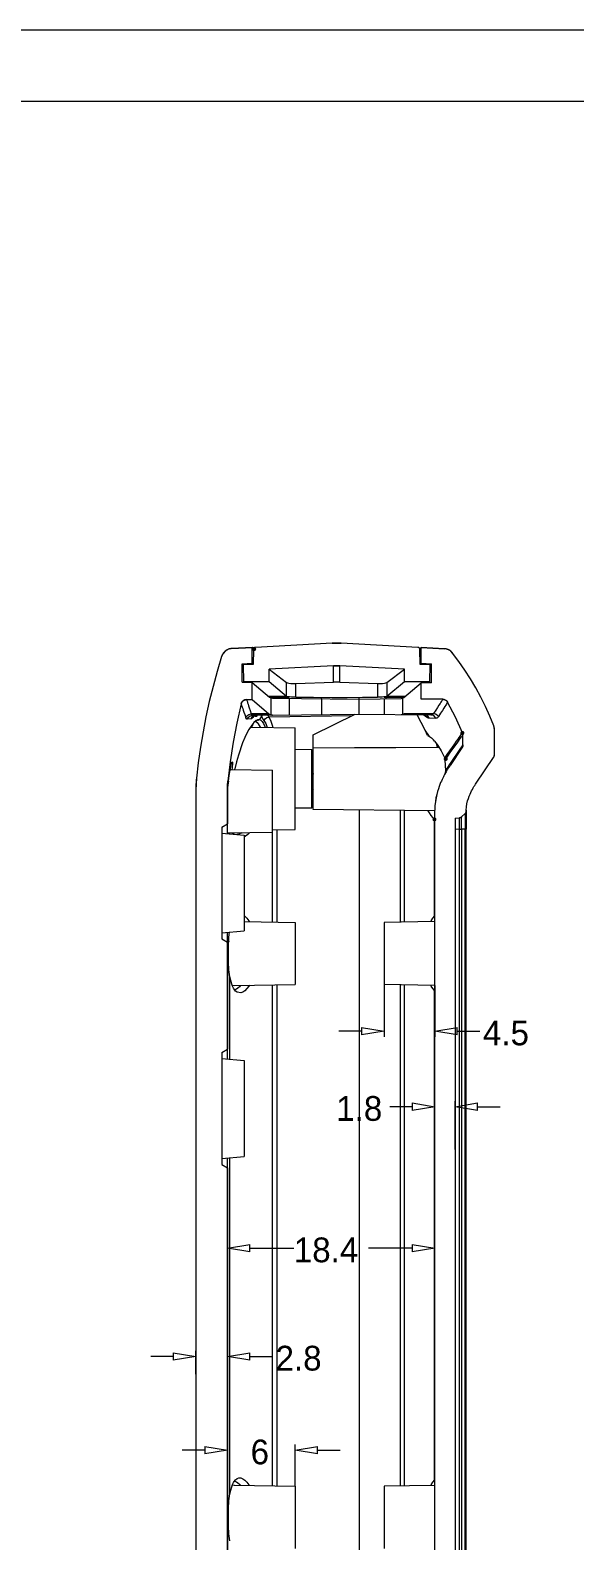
# Model space of a CAD drawing. Header units: millimetres. Extents: x 0 to 260, y 22 to 203.
# Drawn here: x 66.3 to 100.7, y 107.4 to 202.8 of the extents above; entities that cross this region are included whole.
import ezdxf

# ---------------------------------------------------------------- set-up
doc = ezdxf.new("R2010")
doc.units = ezdxf.units.MM

msp = doc.modelspace()

# ---------------------------------------------------------------- hatches: boundary and pattern name
h = msp.add_hatch(color=7)
h.dxf.hatch_style = 2
h.paths.add_polyline_path([(80.503015, 163.823299), (80.53582, 163.786163), (80.551363, 163.740758), (80.548843, 163.692833), (80.527456, 163.648135), (80.49032, 163.61533), (80.444915, 163.599787), (80.39699, 163.602307), (80.352292, 163.623694), (80.335006, 163.636746), (80.302201, 163.673883), (80.286658, 163.719287), (80.289178, 163.767212), (80.310565, 163.81191), (80.347701, 163.844716), (80.393106, 163.860259), (80.441031, 163.857738), (80.485729, 163.836352)])
h = msp.add_hatch(color=7)
h.dxf.hatch_style = 2
h.paths.add_polyline_path([(80.511897, 163.833916), (80.457453, 163.821299), (80.415015, 163.791715), (80.387328, 163.748042), (80.377136, 163.693157)])
h = msp.add_hatch(color=7)
edge = h.paths.add_edge_path()
edge.add_arc((80.533628, 159.55391), 0.125853, 0, 360)
h = msp.add_hatch(color=7)
h.dxf.hatch_style = 2
h.paths.add_polyline_path([(93.666482, 158.345845), (93.630101, 158.312204), (93.585062, 158.295633), (93.537092, 158.297063), (93.491919, 158.317428), (93.458278, 158.353809), (93.441707, 158.398848), (93.443137, 158.446818), (93.463502, 158.491991), (93.476202, 158.50963), (93.512583, 158.543271), (93.557623, 158.559842), (93.605593, 158.558412), (93.650765, 158.538047), (93.684406, 158.501666), (93.700978, 158.456627), (93.699547, 158.408657), (93.679182, 158.363484)])
h = msp.add_hatch(color=7)
h.dxf.hatch_style = 2
h.paths.add_polyline_path([(92.61797, 156.709778), (92.581991, 156.675708), (92.537151, 156.658603), (92.489168, 156.659464), (92.443756, 156.679291), (92.409686, 156.71527), (92.392581, 156.760109), (92.393442, 156.808093), (92.413269, 156.853504), (92.424911, 156.870085), (92.46089, 156.904155), (92.505729, 156.92126), (92.553713, 156.920399), (92.599124, 156.900572), (92.633195, 156.864593), (92.650299, 156.819753), (92.649439, 156.77177), (92.629612, 156.726359)])
h = msp.add_hatch(color=7)
edge = h.paths.add_edge_path()
edge.add_arc((91.809323, 152.971923), 0.126703, 0, 360)

# ---------------------------------------------------------------- linework, layer by layer
at = {"color": 7, "lineweight": 0}
for points in [[(0.128058, 22.287794), (259.869517, 22.287794), (259.869517, 202.784781), (0.128058, 202.784781)], [(4.604456, 198.308031), (255.392767, 198.308031), (255.392767, 26.763839), (4.604456, 26.763839)]]:
    msp.add_lwpolyline(points, close=True, dxfattribs=at)
for points in [[(85.356559, 164.087845), (80.511862, 163.833845)], [(85.356559, 164.087845), (80.511862, 163.833845)], [(85.356559, 164.087845), (85.391484, 164.089609), (85.426409, 164.09102), (85.461334, 164.092431), (85.496259, 164.09349), (85.531184, 164.094195), (85.566109, 164.094901), (85.601034, 164.095254), (85.635959, 164.095254), (85.670884, 164.095254), (85.705809, 164.094901), (85.740734, 164.094195), (85.775659, 164.09349), (85.810937, 164.092431), (85.845509, 164.09102), (85.880434, 164.089609), (85.915359, 164.087845)], [(85.915359, 164.087845), (85.356559, 164.087845)], [(90.760162, 163.833916), (85.915465, 164.087916)], [(90.760162, 163.833916), (85.915465, 164.087916)], [(78.36662, 163.257547), (78.083894, 162.316417), (77.825001, 161.368957), (77.590029, 160.415619), (77.379063, 159.456852), (77.19219, 158.493108), (77.029499, 157.524837), (76.891074, 156.55249), (76.777003, 155.576517)], [(78.36662, 163.257547), (78.083894, 162.316417), (77.825001, 161.368957), (77.590029, 160.415619), (77.379063, 159.456852), (77.19219, 158.493108), (77.029499, 157.524837), (76.891074, 156.55249), (76.777003, 155.576517)], [(79.008429, 163.755035), (78.7955, 163.710651), (78.609657, 163.606868), (78.462775, 163.452814), (78.366726, 163.257618)], [(79.008429, 163.755035), (78.995729, 163.754329), (78.983029, 163.753271), (78.970329, 163.752212), (78.957276, 163.750449), (78.944576, 163.748685), (78.931523, 163.746921), (78.918823, 163.744804), (78.90577, 163.741982), (78.892717, 163.739512), (78.879665, 163.736337), (78.866965, 163.733162), (78.853912, 163.729635), (78.840859, 163.726107), (78.828159, 163.721874), (78.815459, 163.717993), (78.802406, 163.713054), (78.789706, 163.708468), (78.777006, 163.703529), (78.764306, 163.698237), (78.751606, 163.692593), (78.739259, 163.686949), (78.726912, 163.680951), (78.714565, 163.674249), (78.70257, 163.667899), (78.690576, 163.661196), (78.678229, 163.65414), (78.666587, 163.646732), (78.654945, 163.639324), (78.643304, 163.631562), (78.632015, 163.623449), (78.620726, 163.615335), (78.60979, 163.606868), (78.598501, 163.598401), (78.587917, 163.589229), (78.577334, 163.58041), (78.567104, 163.571238), (78.556873, 163.561713), (78.546642, 163.551835), (78.532179, 163.537018), (78.518067, 163.521849), (78.508895, 163.511618), (78.500076, 163.501035), (78.491256, 163.490451), (78.48279, 163.479868), (78.474323, 163.468579), (78.466209, 163.457643), (78.458448, 163.446707), (78.45104, 163.435418), (78.443631, 163.424129), (78.436576, 163.412488), (78.42952, 163.400846), (78.42317, 163.389204), (78.41682, 163.377563), (78.410823, 163.365568), (78.404826, 163.353926), (78.399181, 163.341932), (78.39389, 163.329937), (78.388598, 163.317943), (78.383659, 163.305949), (78.379073, 163.293954), (78.37484, 163.28196), (78.370606, 163.269965), (78.366726, 163.257618)], [(79.008429, 163.755035), (80.297479, 163.822768)], [(80.297584, 163.822733), (79.008534, 163.754999)], [(80.297584, 162.824866), (80.297584, 163.822874)], [(80.297584, 162.824866), (80.297584, 163.822874)], [(80.391141, 163.75126), (80.297655, 163.822874)], [(80.376995, 163.693016), (80.368881, 162.757097)], [(80.376995, 163.693016), (80.368881, 162.757097)], [(80.511897, 163.833916), (80.45919, 163.820802), (80.416471, 163.790127), (80.387774, 163.746157), (80.377136, 163.693157)], [(80.511897, 163.833916), (80.49955, 163.832857), (80.48685, 163.830388), (80.474503, 163.82686), (80.461802, 163.821921), (80.449455, 163.815924), (80.437814, 163.808516), (80.426525, 163.799696), (80.416294, 163.790171), (80.407122, 163.779588), (80.399361, 163.767946), (80.392305, 163.755952), (80.386661, 163.743605), (80.382427, 163.730905), (80.379605, 163.717852), (80.377489, 163.705505), (80.377136, 163.693157)], [(80.410262, 163.73662), (80.391212, 163.751436)], [(90.895064, 163.693016), (90.884277, 163.746165), (90.855597, 163.790118), (90.812961, 163.820711), (90.760303, 163.833775)], [(90.895064, 163.693016), (90.894359, 163.705364), (90.892595, 163.718064), (90.889772, 163.730764), (90.885539, 163.743464), (90.879895, 163.756164), (90.872839, 163.768158), (90.864725, 163.779447), (90.855553, 163.79003), (90.845322, 163.799908), (90.834386, 163.808375), (90.822392, 163.815783), (90.810397, 163.82178), (90.797697, 163.826719), (90.784997, 163.830247), (90.77265, 163.832716), (90.760303, 163.833775)], [(90.880741, 163.75126), (90.97458, 163.822874)], [(90.903319, 162.757167), (90.895205, 163.693087)], [(90.903319, 162.757167), (90.895205, 163.693087)], [(92.43381, 163.746251), (90.974369, 163.822803)], [(90.974474, 162.824866), (90.974474, 163.822874)], [(90.974474, 162.824866), (90.974474, 163.822874)], [(90.974474, 163.822733), (92.433916, 163.74618)], [(92.95765, 163.473236), (92.851337, 163.582972), (92.725478, 163.666646), (92.584736, 163.721878), (92.433775, 163.746286)], [(92.95765, 163.473236), (92.946008, 163.4877), (92.934014, 163.502164), (92.921667, 163.515922), (92.908614, 163.52968), (92.895561, 163.543086), (92.881803, 163.556139), (92.867692, 163.568839), (92.853228, 163.581186), (92.838411, 163.593533), (92.823242, 163.605175), (92.807719, 163.616464), (92.791844, 163.6274), (92.775617, 163.63763), (92.759389, 163.647861), (92.742456, 163.657386), (92.725169, 163.666558), (92.707883, 163.675377), (92.690597, 163.683491), (92.672958, 163.691252), (92.654967, 163.698661), (92.636975, 163.705364), (92.618983, 163.711714), (92.600639, 163.717358), (92.582294, 163.72265), (92.563597, 163.727236), (92.545253, 163.731469), (92.526556, 163.73535), (92.507858, 163.738172), (92.489161, 163.740994), (92.470817, 163.743464), (92.452119, 163.745227), (92.433775, 163.746286)], [(95.5542, 158.873155), (95.305696, 159.488393), (95.034801, 160.093341), (94.741847, 160.687401), (94.427163, 161.269971), (94.091082, 161.840453), (93.733933, 162.398248), (93.356047, 162.942756), (92.957756, 163.473377)], [(95.5542, 158.873155), (95.305696, 159.488393), (95.034801, 160.093341), (94.741847, 160.687401), (94.427163, 161.269971), (94.091082, 161.840453), (93.733933, 162.398248), (93.356047, 162.942756), (92.957756, 163.473377)], [(79.656975, 162.791281), (80.29762, 162.824795)], [(79.656975, 162.791281), (80.29762, 162.824795)], [(79.656975, 162.791281), (79.733528, 162.730603)], [(79.656975, 161.625633), (79.656975, 162.791211)], [(79.656975, 161.625633), (79.656975, 162.791211)], [(80.36874, 162.757167), (79.728095, 162.723654)], [(80.36874, 162.757167), (79.728095, 162.723654)], [(79.728131, 162.723759), (79.746475, 161.667543)], [(79.728131, 162.723759), (79.746475, 161.667543)], [(80.297584, 162.824866), (80.368846, 162.769479)], [(81.365231, 161.667649), (81.365231, 162.453285)], [(81.365231, 161.667649), (81.365231, 162.453285)], [(81.365231, 162.453144), (82.469426, 161.61318)], [(85.431136, 162.666221), (81.365372, 162.453144)], [(85.431136, 162.666221), (81.365372, 162.453144)], [(85.840923, 162.666221), (85.430995, 162.666221)], [(85.431136, 162.666221), (85.456889, 162.66728), (85.482289, 162.668338), (85.508042, 162.669396), (85.533442, 162.670102), (85.559194, 162.670807), (85.584947, 162.67116), (85.610347, 162.671513), (85.6361, 162.671513), (85.6615, 162.671513), (85.687253, 162.67116), (85.713006, 162.670807), (85.738406, 162.670102), (85.764158, 162.669396), (85.789911, 162.668338), (85.815311, 162.66728), (85.841064, 162.666221)], [(85.431136, 161.630113), (85.431136, 162.666221)], [(85.840923, 161.630113), (85.840923, 162.666221)], [(89.906828, 162.453144), (85.841064, 162.666221)], [(89.906828, 162.453144), (85.841064, 162.666221)], [(88.802669, 161.613215), (89.906863, 162.453179)], [(89.906828, 161.667649), (89.906828, 162.453285)], [(89.906828, 161.667649), (89.906828, 162.453285)], [(90.903143, 162.769409), (90.974404, 162.824795)], [(91.543928, 162.723759), (90.903284, 162.757273)], [(91.543928, 162.723759), (90.903284, 162.757273)], [(90.974474, 162.824866), (91.615119, 162.791352)], [(90.974474, 162.824866), (91.615119, 162.791352)], [(91.525513, 161.667649), (91.543858, 162.723865)], [(91.525513, 161.667649), (91.543858, 162.723865)], [(91.538425, 162.730639), (91.614978, 162.791316)], [(91.615084, 161.600656), (91.615084, 162.791281)], [(91.615084, 161.600656), (91.615084, 162.791281)], [(80.297584, 161.619953), (79.65694, 161.625597)], [(79.656975, 161.625633), (80.29762, 161.619988)], [(79.746546, 161.667649), (79.789937, 161.630607)], [(79.746546, 161.667649), (81.36509, 161.667649)], [(79.746546, 161.667649), (81.36509, 161.667649)], [(80.297584, 160.540947), (80.297584, 161.620094)], [(80.297584, 160.540947), (80.297584, 161.620094)], [(80.297584, 161.619953), (81.393312, 160.682975)], [(81.365231, 161.667649), (82.469426, 160.756071)], [(82.46939, 161.613215), (82.52654, 161.586757), (82.620732, 161.565237), (82.743851, 161.550068), (82.892018, 161.541954), (83.053943, 161.541954)], [(82.46939, 160.755894), (82.46939, 161.613144)], [(83.054014, 161.541919), (85.43103, 161.630113)], [(83.054014, 160.684069), (83.054014, 161.542024)], [(85.840923, 161.630113), (85.430995, 161.630113)], [(85.840923, 161.630113), (88.217939, 161.541919)], [(88.218045, 161.541919), (88.37997, 161.541919), (88.528137, 161.550032), (88.651256, 161.565202), (88.745448, 161.586721), (88.802598, 161.61318)], [(88.218045, 161.541919), (88.218045, 160.683963)], [(88.802669, 160.755894), (89.906863, 161.667472)], [(88.802669, 161.613215), (88.802669, 160.755965)], [(89.87977, 160.658422), (90.974439, 161.595047)], [(89.906828, 161.667649), (91.525372, 161.667649)], [(89.906828, 161.667649), (91.525372, 161.667649)], [(91.615084, 161.600656), (90.974439, 161.595012)], [(91.615084, 161.600656), (90.974439, 161.595012)], [(90.974474, 160.565924), (90.974474, 161.594976)], [(90.974474, 160.565924), (90.974474, 161.594976)], [(91.445574, 161.59928), (91.525654, 161.667719)], [(79.603071, 160.265851), (79.331493, 159.056082), (79.100495, 157.838343), (78.910177, 156.613658), (78.760638, 155.383054)], [(79.603071, 160.265851), (79.331493, 159.056082), (79.100495, 157.838343), (78.910177, 156.613658), (78.760638, 155.383054)], [(79.945865, 160.538019), (79.828936, 160.517199), (79.727716, 160.460893), (79.649846, 160.375151), (79.602965, 160.266027)], [(79.603071, 160.265851), (79.606599, 160.279256), (79.610479, 160.292309), (79.615418, 160.305715), (79.620357, 160.31912), (79.626354, 160.332173), (79.632704, 160.345226), (79.63976, 160.358279), (79.647168, 160.370979), (79.655282, 160.383326), (79.664101, 160.395673), (79.673626, 160.407315), (79.683504, 160.418956), (79.693735, 160.429892), (79.704671, 160.440829), (79.71596, 160.451059), (79.727601, 160.460937), (79.739949, 160.470109), (79.752296, 160.478929), (79.765349, 160.48669), (79.778401, 160.494451), (79.791807, 160.501506), (79.805565, 160.507856), (79.819324, 160.513501), (79.833435, 160.518792), (79.847546, 160.523026), (79.861657, 160.527259), (79.875768, 160.530434), (79.889879, 160.532904), (79.904343, 160.53502), (79.918101, 160.536784), (79.932212, 160.53749), (79.945971, 160.537842)], [(79.603071, 160.265851), (79.610479, 160.243273), (79.620004, 160.213992), (79.63341, 160.172365), (79.650343, 160.120506), (79.671157, 160.057712), (79.697263, 159.97869), (79.730776, 159.87709), (79.77311, 159.747973), (79.826379, 159.58499), (79.893407, 159.382142)], [(79.945865, 160.538019), (80.297584, 160.540841)], [(79.945865, 160.538019), (80.297584, 160.540841)], [(79.945865, 160.538019), (79.953273, 160.514736), (79.962446, 160.484749), (79.975498, 160.442063), (79.992079, 160.388794), (80.012187, 160.324236), (80.03794, 160.243097), (80.070748, 160.138674), (80.112023, 160.006383), (80.164234, 159.839166), (80.229498, 159.631027)], [(80.297584, 160.540947), (81.350626, 159.640658)], [(82.496272, 160.739208), (81.327519, 160.739208)], [(81.483059, 160.630341), (81.45272, 160.643041), (81.422734, 160.660327), (81.393453, 160.682905)], [(82.629587, 160.678566), (81.398745, 160.678566)], [(81.573652, 160.619652), (81.537316, 160.621063), (81.50733, 160.624591), (81.482988, 160.630235)], [(81.483059, 160.630341), (81.483059, 159.569891)], [(81.573652, 160.619652), (87.059699, 160.571674)], [(82.496272, 160.739208), (82.481455, 160.747322), (82.469461, 160.755789)], [(82.656786, 160.701143), (82.562947, 160.716666), (82.496272, 160.739243)], [(82.52139, 160.678566), (82.52139, 160.611538)], [(82.629587, 160.610338), (82.629587, 159.572113)], [(83.054014, 160.684069), (82.907611, 160.686186), (82.77285, 160.691477), (82.656786, 160.701002)], [(83.054014, 160.684069), (84.178669, 160.67913), (85.317789, 160.678424)], [(84.671147, 160.592594), (84.671147, 160.678671)], [(84.704731, 159.590246), (84.704731, 160.592135)], [(85.317612, 160.678566), (86.291279, 160.678566), (87.259301, 160.679271), (88.218151, 160.68421)], [(87.059629, 159.610743), (87.059629, 160.678601)], [(87.059629, 160.57178), (89.698407, 160.59471)], [(88.615273, 160.701143), (88.499209, 160.691618), (88.364448, 160.686327), (88.218045, 160.68421)], [(88.708971, 160.71663), (88.615132, 160.701108)], [(88.642472, 160.585538), (88.642472, 159.597055)], [(89.87977, 160.678566), (88.642578, 160.678566)], [(88.775787, 160.739208), (88.709112, 160.71663)], [(88.750669, 160.586596), (88.750669, 160.678671)], [(89.974173, 160.739208), (88.775787, 160.739208)], [(88.802669, 160.755894), (88.790674, 160.747428), (88.775857, 160.739314)], [(89.764905, 160.599684), (89.734566, 160.596157), (89.698583, 160.594746)], [(89.789, 160.605541), (89.765011, 160.599543)], [(89.789, 160.605541), (89.789, 159.594832)], [(89.87977, 160.658422), (89.850136, 160.635844), (89.819798, 160.618205), (89.789106, 160.605505)], [(92.337361, 160.554035), (90.97458, 160.566029)], [(92.337361, 160.554035), (90.97458, 160.566029)], [(92.337361, 160.554035), (92.318664, 160.524754), (92.294322, 160.48736), (92.260102, 160.434091), (92.216711, 160.368121), (92.162736, 160.286277), (92.092886, 160.179738), (92.003986, 160.04286), (91.891802, 159.868941), (91.749986, 159.649513)], [(92.643113, 160.374894), (92.624416, 160.345614), (92.600074, 160.307161), (92.566208, 160.253539), (92.523169, 160.186511), (92.469194, 160.103608), (92.399697, 159.995658), (92.311502, 159.857369), (92.199672, 159.680981), (92.058208, 159.458378)], [(92.643113, 160.374894), (92.586641, 160.449132), (92.514129, 160.505246), (92.429644, 160.540987), (92.337255, 160.554106)], [(92.337361, 160.554035), (92.34865, 160.553682), (92.359586, 160.552977), (92.370875, 160.552271), (92.382164, 160.55086), (92.393452, 160.549096), (92.404741, 160.546979), (92.416383, 160.54451), (92.427319, 160.541688), (92.438608, 160.538513), (92.449897, 160.534632), (92.460833, 160.530752), (92.471769, 160.526166), (92.482705, 160.521579), (92.493289, 160.516641), (92.503872, 160.510996), (92.514102, 160.505352), (92.524333, 160.499002), (92.53915, 160.489124), (92.553261, 160.478541), (92.567019, 160.467252), (92.580072, 160.45561), (92.592419, 160.443263), (92.604061, 160.43021), (92.614997, 160.416804), (92.625227, 160.403399), (92.6344, 160.389288), (92.643219, 160.374824)], [(93.582067, 158.442519), (93.14546, 159.424652), (92.642972, 160.375036)], [(93.582067, 158.442519), (93.14546, 159.424652), (92.642972, 160.375036)], [(79.893478, 159.382001), (79.96615, 159.509707), (80.085036, 159.597901), (80.229675, 159.631062)], [(79.982871, 159.301039), (79.963116, 159.30245), (79.94583, 159.308447), (79.929955, 159.319383), (79.915844, 159.335258), (79.903849, 159.356072), (79.893619, 159.381825)], [(79.982871, 159.301039), (80.054838, 159.430861), (80.173019, 159.519761), (80.316952, 159.551864)], [(80.205262, 159.311728), (79.983012, 159.301145)], [(80.278146, 159.437282), (80.205121, 159.311693)], [(80.333074, 159.409059), (80.287566, 159.360376), (80.244527, 159.325804), (80.205368, 159.311693)], [(80.316881, 159.552005), (80.297831, 159.554122), (80.280545, 159.560472), (80.265023, 159.571408), (80.251265, 159.586577), (80.239623, 159.606333), (80.229393, 159.631027)], [(81.350591, 159.640729), (80.229463, 159.631204)], [(80.394563, 159.522901), (80.278146, 159.437176)], [(81.573652, 159.563047), (80.316705, 159.552111)], [(81.483059, 159.562165), (80.316776, 159.551934)], [(80.379252, 159.467621), (80.333039, 159.409059)], [(80.379252, 159.467621), (80.425114, 159.532179)], [(80.384227, 159.512212), (80.396927, 159.518209)], [(80.394563, 159.522901), (80.532146, 159.553945)], [(80.396997, 159.518068), (80.477783, 159.548054)], [(80.47796, 159.548054), (80.531935, 159.554051)], [(80.539625, 159.214573), (80.611592, 159.256201)], [(80.667789, 159.240079), (80.575362, 159.200921)], [(80.611451, 159.256095), (80.651667, 159.271617)], [(80.651738, 159.271582), (80.754749, 159.280049)], [(80.667789, 159.240079), (80.754573, 159.279943)], [(80.883795, 159.496901), (80.753973, 159.27959)], [(80.754255, 159.280013), (80.853254, 159.233358), (80.932408, 159.152308), (80.974741, 159.091277), (81.015664, 159.019311), (81.092922, 158.842922), (81.114441, 158.784361)], [(80.857584, 159.556662), (80.874517, 159.518914)], [(80.874482, 159.518773), (80.884007, 159.496901)], [(80.883795, 159.496901), (80.925423, 159.40659), (80.979045, 159.310987), (81.043604, 159.212209)], [(80.923412, 159.560789), (80.883901, 159.496936)], [(81.043639, 159.212315), (81.118428, 159.320971), (81.227436, 159.397171), (81.354789, 159.43139)], [(81.270475, 159.559942), (81.291289, 159.525723), (81.354789, 159.431179)], [(81.350591, 159.640729), (81.39363, 159.608626), (81.437727, 159.58499), (81.482883, 159.56982)], [(86.625218, 159.519126), (81.354718, 159.431284)], [(81.354718, 159.431284), (81.460552, 159.22879), (81.569207, 158.918698), (81.608718, 158.774765)], [(81.483059, 159.569926), (81.507048, 159.565693), (81.537387, 159.563223), (81.573723, 159.562871)], [(81.573652, 159.563047), (87.059699, 159.610672)], [(84.141275, 158.307652), (86.80898, 159.608696)], [(87.059629, 159.610743), (91.584709, 159.571231)], [(89.698407, 159.587847), (89.734743, 159.5882), (89.764729, 159.590669), (89.789071, 159.594903)], [(89.789, 159.594726), (89.833803, 159.609896), (89.8779, 159.633179), (89.920586, 159.664929)], [(89.920445, 159.665), (91.750303, 159.649477)], [(91.212176, 158.614604), (90.724637, 159.579451)], [(91.144831, 159.572854), (91.227734, 159.500887)], [(91.162046, 159.575112), (91.20191, 159.570879)], [(91.20184, 159.57236), (91.162681, 159.575182)], [(91.391846, 159.481555), (91.28566, 159.550347), (91.201699, 159.572219)], [(91.227663, 159.501029), (91.364541, 159.408601), (91.414547, 159.38717), (91.467199, 159.377909)], [(91.467129, 159.377874), (91.391987, 159.481591)], [(91.467129, 159.377874), (91.892226, 159.372935)], [(91.892049, 159.373041), (91.816202, 159.47711), (91.708605, 159.546607), (91.584427, 159.571302)], [(91.584604, 159.571302), (91.618823, 159.573066), (91.650573, 159.579063), (91.679501, 159.589646), (91.705959, 159.604816), (91.729595, 159.624571), (91.750056, 159.649266)], [(92.058278, 159.458484), (91.980314, 159.557261), (91.873423, 159.623584), (91.749951, 159.649336)], [(91.892049, 159.373041), (91.926269, 159.374805), (91.958019, 159.381508), (91.987652, 159.393149), (92.014111, 159.40973), (92.037747, 159.431249), (92.058208, 159.458413)], [(80.086764, 158.651998), (79.978814, 158.451973), (79.834528, 158.145409), (79.69377, 157.801804), (79.431303, 157.025693), (79.312064, 156.604123), (79.201998, 156.169854), (79.189298, 156.11729)], [(80.125676, 158.717968), (80.08687, 158.651998)], [(80.539625, 159.214573), (80.408039, 159.100273), (80.267634, 158.931645), (80.125817, 158.717862)], [(80.239905, 158.787888), (80.183108, 158.762841), (80.140422, 158.734619)], [(80.239905, 158.787888), (80.297408, 158.796355)], [(80.308097, 158.913654), (80.240011, 158.788065)], [(80.295186, 158.79632), (83.002402, 158.749047)], [(80.377171, 159.038713), (80.308027, 158.91383)], [(80.397174, 159.074167), (80.377065, 159.038537)], [(80.550138, 159.190267), (80.484169, 159.161692)], [(80.519446, 159.150509), (80.492282, 159.159681)], [(80.519446, 159.150509), (80.610772, 159.08745), (80.682782, 158.998461), (80.791791, 158.794203)], [(80.575256, 159.200956), (80.550209, 159.190373)], [(81.043639, 159.212315), (81.151589, 159.019346), (81.244722, 158.780515)], [(83.002332, 152.342991), (83.002332, 158.749083)], [(84.141275, 153.588544), (84.141275, 158.307652)], [(91.494328, 158.205488), (91.212106, 158.61471)], [(91.363236, 158.276996), (91.212247, 158.614604)], [(91.363059, 158.276996), (91.405745, 158.257593), (91.437495, 158.240659)], [(92.464643, 156.84246), (92.621276, 157.069649), (92.785318, 157.306716), (92.947243, 157.539196), (93.091529, 157.743454), (93.208299, 157.908202), (93.300021, 158.038729), (93.371635, 158.142799), (93.428079, 158.225349), (93.474646, 158.292729), (93.513099, 158.34741), (93.543437, 158.389391), (93.564957, 158.419024)], [(92.527332, 156.798186), (92.646218, 156.966814), (92.810965, 157.199648), (92.973243, 157.426836), (93.117529, 157.626156), (93.234298, 157.787375), (93.325668, 157.914375), (93.397282, 158.015975), (93.453726, 158.096761), (93.500293, 158.162731), (93.539098, 158.216), (93.569437, 158.256923), (93.590957, 158.28585), (93.603657, 158.303136)], [(93.608066, 158.309028), (93.581961, 158.442378)], [(93.582067, 158.442519), (93.586653, 158.430524), (93.590886, 158.41853), (93.594767, 158.406183), (93.597942, 158.393836), (93.600764, 158.381136), (93.603233, 158.368788), (93.604997, 158.355736), (93.606408, 158.343036), (93.607467, 158.330336), (93.607819, 158.317636)], [(93.608066, 157.689762), (93.608066, 158.308887)], [(93.608066, 157.689762), (93.608066, 158.308887)], [(95.601049, 158.619084), (95.589231, 158.748201), (95.55413, 158.873084)], [(95.601049, 158.619084), (95.601049, 158.635312), (95.600344, 158.65154), (95.599285, 158.667767), (95.598227, 158.683995), (95.596463, 158.69987), (95.594346, 158.716098), (95.59223, 158.732326), (95.589055, 158.748201), (95.586232, 158.764429), (95.582705, 158.780304), (95.578824, 158.795826), (95.574591, 158.811701), (95.570005, 158.827223), (95.565066, 158.842745), (95.559774, 158.857915), (95.55413, 158.873084)], [(95.601049, 157.079139), (95.601049, 158.619014)], [(95.601049, 157.079139), (95.601049, 158.619014)], [(83.002332, 157.39678), (84.07019, 157.378083)], [(84.070155, 153.714309), (84.070155, 157.377906)], [(84.141275, 157.482716), (86.756064, 157.502119), (89.378614, 157.521522), (92.00963, 157.541277)], [(91.449701, 158.233745), (91.437707, 158.240801)], [(91.494857, 158.204994), (91.449701, 158.233921)], [(91.494328, 158.205488), (91.611935, 158.114118), (91.719753, 158.011107)], [(91.760992, 157.967116), (91.725009, 158.005568)], [(91.819024, 157.90164), (91.760816, 157.967257)], [(91.819024, 157.90164), (91.979538, 157.696676), (92.063499, 157.575321)], [(92.009701, 157.541101), (91.930326, 157.756648)], [(92.138571, 157.459997), (92.009807, 157.541136)], [(92.063464, 157.575391), (92.235267, 157.295638), (92.464573, 156.842319)], [(93.54693, 157.490478), (92.790927, 156.372878)], [(93.54693, 157.490478), (92.790927, 156.372878)], [(93.369483, 157.340265), (92.844549, 156.566623)], [(93.608066, 157.689762), (93.369589, 157.340159)], [(93.54693, 157.490478), (93.592394, 157.585639), (93.607961, 157.689797)], [(93.608066, 157.689762), (93.608066, 157.676709), (93.607008, 157.663656), (93.60595, 157.650603), (93.604186, 157.637551), (93.602069, 157.624145), (93.599247, 157.611092), (93.596072, 157.598392), (93.592544, 157.585692), (93.588311, 157.572639), (93.583725, 157.560292), (93.578786, 157.548298), (93.573141, 157.535951), (93.567144, 157.524309), (93.560794, 157.512667), (93.554091, 157.501378), (93.547036, 157.490442)], [(78.795527, 155.378115), (78.845974, 155.733362), (78.885486, 155.978895), (78.923586, 156.189856), (78.94193, 156.28052), (78.958863, 156.360248), (78.974738, 156.429393), (78.989555, 156.487954), (79.003313, 156.535226), (79.015661, 156.571209), (79.020952, 156.58532), (79.026244, 156.596609), (79.035063, 156.61072)], [(79.038062, 156.613013), (79.05182, 156.587966), (79.053584, 156.560097), (79.053937, 156.521997), (79.052173, 156.475077), (79.048998, 156.419338), (79.044059, 156.355486), (79.037356, 156.283872), (79.029242, 156.204849), (79.019717, 156.120183)], [(84.141275, 156.491552), (84.081655, 156.592446)], [(84.082537, 156.593364), (84.100176, 156.549619), (84.124165, 156.461425)], [(92.78366, 156.362047), (92.754732, 156.319008), (92.738857, 156.294667), (92.720513, 156.266797), (92.696877, 156.231167), (92.673593, 156.194478), (92.649252, 156.156378), (92.624204, 156.116161), (92.598099, 156.073122), (92.570582, 156.026908), (92.541302, 155.977519), (92.510257, 155.923544), (92.477802, 155.865336), (92.443582, 155.802542), (92.407246, 155.734103), (92.369499, 155.659667), (92.329635, 155.579586), (92.288007, 155.49245), (92.244968, 155.397553), (92.200166, 155.294189), (92.153246, 155.179536), (92.10421, 155.050772), (92.054116, 154.905075), (92.002963, 154.739269), (91.953221, 154.550886), (91.906302, 154.336397), (91.866438, 154.096156), (91.838921, 153.832278), (91.828338, 153.547233)], [(92.471699, 156.825562), (92.464643, 156.842495)], [(92.477908, 156.808346), (92.471558, 156.825632)], [(92.486692, 156.765625), (92.477872, 156.808311)], [(92.489091, 156.744106), (92.486621, 156.765625)], [(92.521123, 156.045429), (92.48902, 156.743929)], [(92.489091, 156.744106), (92.515549, 156.7815)], [(92.78366, 156.475889), (92.600921, 156.184847)], [(92.78366, 156.361871), (92.720513, 156.266974)], [(92.794349, 156.491905), (92.783766, 156.47603)], [(92.834989, 156.552547), (92.79442, 156.491869)], [(92.844479, 156.566658), (92.834954, 156.552547)], [(92.839469, 156.496561), (92.844408, 156.566764)], [(94.448313, 155.265967), (95.539807, 156.879572)], [(94.448313, 155.265967), (95.539807, 156.879572)], [(95.539913, 156.879643), (95.585377, 156.974805), (95.600943, 157.078962)], [(95.539913, 156.879643), (95.547321, 156.890579), (95.554024, 156.901868), (95.560374, 156.913509), (95.566018, 156.925151), (95.571663, 156.937498), (95.576602, 156.949493), (95.581188, 156.962193), (95.585421, 156.974893), (95.589302, 156.987593), (95.592124, 157.000646), (95.594946, 157.013346), (95.597416, 157.026751), (95.598827, 157.039804), (95.599885, 157.052857), (95.600943, 157.065909), (95.600943, 157.078962)], [(76.776898, 155.576376), (76.738798, 154.83907)], [(76.776898, 155.576376), (76.772311, 155.530515), (76.768078, 155.484654), (76.763845, 155.43844), (76.760317, 155.392579), (76.756789, 155.346717), (76.753614, 155.300504), (76.750792, 155.25429), (76.748323, 155.208429), (76.746206, 155.162215), (76.744089, 155.116001), (76.742325, 155.069787), (76.740914, 155.023926), (76.740209, 154.977712), (76.739503, 154.931498), (76.738798, 154.885284), (76.738798, 154.83907)], [(78.911803, 156.122088), (81.578803, 156.075521)], [(81.578838, 152.170024), (81.578838, 156.074921)], [(84.070331, 156.326381), (84.092203, 156.18774), (84.116192, 156.012409), (84.140181, 155.81944)], [(92.720442, 156.266938), (92.697159, 156.230955), (92.673523, 156.194619), (92.649181, 156.156166), (92.624134, 156.115949), (92.598028, 156.073263), (92.570512, 156.027049), (92.541231, 155.977308), (92.510187, 155.923686), (92.477731, 155.865477), (92.443512, 155.80233), (92.407176, 155.733891), (92.369428, 155.659808), (92.329564, 155.579374), (92.287937, 155.492238), (92.244898, 155.397694), (92.200095, 155.29433), (92.153176, 155.179324), (92.104139, 155.050561), (92.054045, 154.904863), (92.002892, 154.739411), (91.953151, 154.550674), (91.906231, 154.336186), (91.86672, 154.095944), (91.838851, 153.832419), (91.82862, 153.547374)], [(92.477908, 155.865759), (92.510363, 155.949015), (92.521299, 156.045323)], [(92.601062, 156.184776), (92.520982, 156.045429)], [(76.738656, 154.839141), (76.738656, 98.597896)], [(76.738656, 154.839141), (76.738656, 98.597896)], [(78.731639, 154.828099), (78.731639, 154.862671), (78.731992, 154.897596), (78.732698, 154.932168), (78.733403, 154.967093), (78.734461, 155.001666), (78.735872, 155.036238), (78.737284, 155.071163), (78.739047, 155.105735), (78.740811, 155.14066), (78.742928, 155.175232), (78.745397, 155.209804), (78.747867, 155.244377), (78.750689, 155.278949), (78.753864, 155.313521), (78.757039, 155.348446), (78.760567, 155.383018)], [(78.760567, 155.382948), (78.731639, 154.828028)], [(78.731639, 152.080454), (78.731639, 154.82824)], [(78.731639, 154.828099), (78.731639, 152.698732)], [(78.768152, 155.162779), (78.748043, 154.965224)], [(78.795527, 155.378115), (78.768011, 155.16292)], [(84.069626, 155.073562), (84.088676, 154.992776), (84.114428, 154.902464), (84.140534, 154.840728)], [(84.070155, 154.805698), (84.141416, 154.805698)], [(93.821673, 153.547374), (93.832962, 153.756924), (93.862596, 153.955186), (93.904929, 154.137924), (93.954318, 154.300555), (94.005823, 154.443077), (94.057329, 154.567961), (94.107776, 154.67838), (94.156812, 154.777863), (94.20479, 154.869938), (94.253121, 154.956369), (94.302862, 155.040683), (94.35084, 155.117941), (94.395996, 155.187791), (94.445032, 155.260816)], [(93.821673, 153.547374), (93.832962, 153.756924), (93.862596, 153.955186), (93.904929, 154.137924), (93.954318, 154.300555), (94.005823, 154.443077), (94.057329, 154.567961), (94.107776, 154.67838), (94.156812, 154.777863), (94.20479, 154.869938), (94.253121, 154.956369), (94.302862, 155.040683), (94.35084, 155.117941), (94.395996, 155.187791), (94.445032, 155.260816)], [(83.002332, 153.695365), (84.07019, 153.714062)], [(91.828338, 153.521551), (84.14131, 153.588579)], [(87.059629, 153.563249), (87.059629, 99.873999)], [(89.659636, 146.48875), (89.659636, 153.540425)], [(89.901818, 153.538449), (89.901818, 146.493124)], [(91.806959, 152.972911), (91.70289, 153.086153), (91.595646, 153.228322), (91.488401, 153.395186), (91.414671, 153.524303)], [(91.828514, 99.889839), (91.828514, 153.547339)], [(91.828514, 99.889839), (91.828514, 153.547339)], [(93.754998, 153.348937), (93.804343, 153.419492), (93.821673, 153.503806)], [(93.754998, 153.348937), (93.765934, 153.360226), (93.774754, 153.370456), (93.782868, 153.381393), (93.790276, 153.393034), (93.797332, 153.404676), (93.802976, 153.417023), (93.807209, 153.427254), (93.81109, 153.437484), (93.813912, 153.448067), (93.816734, 153.458651), (93.818851, 153.469234), (93.820262, 153.48017), (93.820968, 153.490754), (93.821673, 153.501337)], [(93.821673, 153.547374), (93.821673, 153.503983)], [(93.821673, 99.889839), (93.821673, 153.547339)], [(78.375757, 152.493345), (78.73171, 152.699014)], [(78.375757, 152.493345), (78.73171, 152.699014)], [(91.806959, 152.972911), (91.828479, 152.984906)], [(91.811792, 146.861142), (91.811792, 152.9709)], [(93.109733, 153.056308), (93.387016, 153.070772)], [(93.109733, 153.056308), (93.387016, 153.070772)], [(93.109733, 153.056308), (93.109733, 100.380941)], [(93.109733, 153.056308), (93.109733, 100.380941)], [(93.387051, 153.070772), (93.46012, 153.087705), (93.522871, 153.12898)], [(93.387227, 152.359677), (93.387227, 152.597097), (93.387227, 152.790066), (93.387227, 152.926239), (93.387227, 153.012669), (93.387227, 153.057825), (93.387227, 153.070877)], [(93.5228, 153.12898), (93.512569, 153.119808), (93.501281, 153.110988), (93.489639, 153.103227), (93.477292, 153.096172), (93.464592, 153.089822), (93.451186, 153.084177), (93.437781, 153.079591), (93.424022, 153.076063), (93.410264, 153.073241), (93.396506, 153.071477)], [(93.5228, 152.364334), (93.522094, 152.619393), (93.521742, 152.827179), (93.521742, 152.974287), (93.520463, 153.024514), (93.522094, 153.067068), (93.524123, 153.085544), (93.522447, 153.115398), (93.521036, 153.126334)], [(93.754998, 153.348937), (93.522871, 153.128804)], [(93.754998, 153.348937), (93.522871, 153.128804)], [(93.756198, 153.349642), (93.756551, 153.323537), (93.757962, 153.228992), (93.758314, 153.072006), (93.757962, 152.864926), (93.756551, 152.622567), (93.754787, 152.364334)], [(93.821673, 153.472797), (93.821673, 152.359078)], [(78.375757, 152.493345), (78.375757, 145.430381)], [(78.375757, 152.493345), (78.375757, 145.430381)], [(78.375757, 152.111639), (79.799215, 151.987109)], [(78.731639, 152.119753), (81.578909, 152.169495)], [(78.89113, 152.066519), (78.89113, 152.122611)], [(79.023245, 152.124728), (79.034887, 152.106383)], [(79.034957, 152.106489), (79.076938, 152.047575)], [(79.095776, 152.048598), (79.037568, 152.108923)], [(79.149681, 152.050327), (79.038203, 152.108888)], [(79.149681, 152.050327), (79.189897, 152.037627)], [(79.63475, 152.117496), (79.464711, 152.045529), (79.342297, 152.023657)], [(79.63475, 152.117496), (79.66262, 152.133371)], [(79.799251, 151.986932), (79.799251, 145.937146)], [(79.800485, 151.883569), (79.850227, 151.909674)], [(80.153404, 152.14092), (80.019922, 152.024062), (79.874004, 151.923609), (79.850015, 151.909498)], [(81.572453, 146.495629), (81.572453, 152.170059)], [(81.576227, 152.318191), (83.002155, 152.342885)], [(81.862189, 152.323165), (81.862189, 146.49069)], [(93.387051, 152.359677), (93.109768, 152.345214)], [(93.387051, 152.359854), (93.43644, 152.361265), (93.482654, 152.362676), (93.522871, 152.364087)], [(93.387051, 101.077395), (93.387051, 152.359642)], [(93.5228, 152.364334), (93.5228, 101.072915)], [(93.821673, 152.363981), (93.522871, 152.364334)], [(93.754998, 101.072915), (93.754998, 152.364334)], [(79.803907, 146.888694), (79.83601, 146.862941), (79.965479, 146.734883), (80.091068, 146.570136), (80.121407, 146.523922)], [(91.5803, 146.524027), (91.607816, 146.572358), (91.712239, 146.735341), (91.811722, 146.861283)], [(78.375757, 145.812298), (79.799215, 145.936829)], [(79.799251, 146.526638), (83.002473, 146.470546)], [(83.002332, 146.470652), (83.002332, 142.555877)], [(88.625609, 146.470652), (88.625609, 142.555877)], [(91.828514, 146.526638), (88.625645, 146.470546)], [(78.375757, 145.430557), (78.73171, 145.224888)], [(78.375757, 145.430557), (78.73171, 145.224888)], [(78.731639, 137.844636), (78.731639, 145.843519)], [(78.731639, 145.225064), (78.731639, 138.46302)], [(78.89113, 143.032268), (78.832216, 143.481002), (78.80223, 143.983004), (78.793058, 144.512877), (78.80223, 145.042749), (78.809638, 145.22196)], [(78.813801, 145.294315), (78.809568, 145.221995)], [(78.813801, 145.294315), (78.832146, 145.54514), (78.868129, 145.85629)], [(78.89113, 137.830701), (78.89113, 143.032409)], [(79.003102, 142.583888), (78.939249, 142.806094), (78.891271, 143.032268)], [(79.055807, 142.444188), (79.003243, 142.583888)], [(79.035663, 142.513438), (79.153138, 142.490507)], [(79.113168, 142.324984), (79.074716, 142.402243), (79.055666, 142.444223)], [(79.157442, 142.251254), (79.113345, 142.324984)], [(79.155043, 142.488814), (83.002437, 142.555842)], [(79.342086, 142.066962), (79.2486, 142.138929), (79.157583, 142.251112)], [(79.162275, 142.230581), (79.250822, 142.247514)], [(79.30455, 142.269351), (79.250928, 142.247479)], [(79.555693, 142.489308), (79.486548, 142.410639), (79.401353, 142.331705), (79.304515, 142.269175)], [(79.582751, 142.029921), (79.342156, 142.066962)], [(80.121372, 142.502572), (80.091739, 142.457064), (79.965797, 142.291964), (79.836328, 142.163906), (79.707564, 142.076064), (79.58268, 142.02985)], [(81.572453, 110.906242), (81.572453, 142.531006)], [(81.862189, 142.536016), (81.862189, 110.901021)], [(91.828514, 142.499997), (88.625645, 142.555736)], [(89.659636, 110.899363), (89.659636, 142.537886)], [(89.901818, 142.533582), (89.901818, 110.903526)], [(91.811792, 142.165493), (91.711956, 142.291435), (91.607887, 142.454066), (91.58037, 142.502749)], [(91.811792, 111.271756), (91.811792, 142.165564)], [(91.821106, 142.153252), (91.811934, 142.165599)], [(78.375757, 138.257703), (78.73171, 138.46302)], [(78.375757, 138.257703), (78.73171, 138.46302)], [(78.375757, 138.257703), (78.375757, 131.194739)], [(78.375757, 138.257703), (78.375757, 131.194739)], [(78.375757, 137.875821), (79.799215, 137.751291)], [(79.799251, 137.751114), (79.799251, 131.701328)], [(78.375757, 131.576621), (79.799215, 131.701152)], [(78.731639, 98.608974), (78.731639, 131.607807)], [(78.89113, 110.404981), (78.89113, 131.621742)], [(78.375757, 131.194739), (78.73171, 130.98907)], [(78.375757, 131.194739), (78.73171, 130.98907)], [(78.731639, 130.989246), (78.731639, 98.608833)], [(78.89113, 110.404981), (78.939108, 110.631023), (79.002961, 110.853361)], [(79.003102, 110.853185), (79.055666, 110.992885)], [(79.152962, 110.946882), (79.035487, 110.923952)], [(79.055807, 110.993061), (79.074504, 111.034689), (79.113309, 111.1123)], [(79.113168, 111.112265), (79.156207, 111.183879)], [(79.155043, 110.948258), (83.002437, 110.881583)], [(79.157442, 111.185995), (79.248106, 111.298179), (79.341945, 111.370145)], [(79.162275, 111.206633), (79.250822, 111.189347), (79.304444, 111.167827)], [(79.30455, 111.167721), (79.401388, 111.1055), (79.486584, 111.02661), (79.555728, 110.947941)], [(79.342086, 111.370286), (79.46203, 111.411561), (79.581622, 111.407328), (79.707211, 111.361467), (79.835975, 111.273625), (79.965444, 111.145567), (80.091386, 110.98082), (80.121372, 110.934606)], [(83.002332, 110.881442), (83.002332, 106.966314)], [(88.625609, 110.881442), (88.625609, 106.966314)], [(91.828514, 110.937252), (88.625645, 110.881513)], [(91.5803, 110.9345), (91.607816, 110.983183), (91.712239, 111.145814), (91.811722, 111.271756)], [(78.89113, 107.442882), (78.832216, 107.891262), (78.80223, 108.393618), (78.793058, 108.923138), (78.80223, 109.453362), (78.832216, 109.955718), (78.89113, 110.404804)]]:
    msp.add_lwpolyline(points, dxfattribs=at)
at = {"color": 3, "lineweight": 0, "true_color": 0x00ff00}
for points in [[(88.625609, 142.555807), (88.625609, 139.250984)], [(91.828514, 142.499997), (91.828514, 139.250914)], [(87.201904, 139.606655), (85.778446, 139.606655)], [(88.625609, 139.606655), (87.201798, 139.369588)], [(87.201904, 139.844004), (88.625715, 139.606584)], [(87.201904, 139.844004), (87.201904, 139.369518)], [(93.252184, 139.369447), (91.828373, 139.606514)], [(91.828514, 139.606655), (93.252325, 139.844074)], [(93.252184, 139.369447), (93.252184, 139.843933)], [(93.252184, 139.606655), (94.675642, 139.606655)], [(90.404985, 134.838616), (88.981527, 134.838616)], [(90.404985, 135.075824), (91.828444, 134.838757)], [(90.404985, 135.075824), (90.404985, 134.601338)], [(91.828514, 134.838616), (90.405056, 134.601197)], [(91.828514, 132.361764), (91.828514, 135.194216)], [(94.533402, 134.601267), (93.109591, 134.838687)], [(93.109733, 132.133022), (93.109733, 135.194428)], [(93.109733, 134.838616), (94.533544, 135.075683)], [(94.533402, 134.601267), (94.533402, 135.075754)], [(94.533402, 134.838616), (95.956861, 134.838616)], [(80.155309, 125.675355), (78.731498, 125.912421)], [(78.731639, 122.970607), (78.731639, 126.268374)], [(78.731639, 125.912562), (80.15545, 126.149629)], [(80.155309, 125.675355), (80.155309, 126.149841)], [(80.155309, 125.912562), (82.922498, 125.912562)], [(90.404985, 125.912562), (87.637796, 125.912562)], [(90.404985, 126.149735), (91.828444, 125.912668)], [(90.404985, 126.149735), (90.404985, 125.675249)], [(91.828514, 125.912562), (90.405056, 125.675496)], [(91.828514, 123.988124), (91.828514, 126.268127)], [(75.315127, 119.314666), (76.738586, 119.077246)], [(75.315127, 119.314666), (75.315127, 118.840179)], [(76.738656, 117.957847), (76.738656, 119.433164)], [(78.731639, 118.440835), (78.731639, 119.433199)], [(78.731639, 119.077317), (80.15545, 119.314736)], [(80.155309, 118.840109), (80.155309, 119.314595)], [(75.315127, 119.077317), (73.891316, 119.077317)], [(76.738656, 119.077317), (75.315198, 118.84025)], [(80.155309, 118.840109), (78.731498, 119.077176)], [(80.155309, 119.077317), (81.578767, 119.077317)], [(78.731639, 110.809758), (78.731639, 113.513799)], [(83.002332, 110.881442), (83.002332, 113.51387)], [(77.30811, 113.158129), (75.884299, 113.158129)], [(77.30811, 113.395301), (78.731569, 113.158235)], [(77.30811, 113.395301), (77.30811, 112.920815)], [(78.731639, 113.158129), (77.308181, 112.920709)], [(84.426037, 112.920745), (83.002226, 113.158164)], [(83.002332, 113.158129), (84.426143, 113.395196)], [(84.426037, 112.920745), (84.426037, 113.395231)], [(84.426037, 113.158129), (85.849495, 113.158129)]]:
    msp.add_lwpolyline(points, dxfattribs=at)

# ---------------------------------------------------------------- texts
at = {"color": 7, "char_height": 1.562485, "attachment_point": 1}
for s, insert in [('{\\fAdobeSongStd-Light|b0|i0|c0;4.5}', (94.872598, 140.279608)), ('{\\fAdobeSongStd-Light|b0|i0|c0;1.8}', (85.606997, 135.51126)), ('{\\fAdobeSongStd-Light|b0|i0|c0;18.4}', (82.928599, 126.585345)), ('{\\fAdobeSongStd-Light|b0|i0|c0;2.8}', (81.775723, 119.750276)), ('{\\fAdobeSongStd-Light|b0|i0|c0;6}', (80.199756, 113.830913))]:
    msp.add_mtext(s, dxfattribs=dict(at, insert=insert))

doc.saveas('drawing.dxf')
